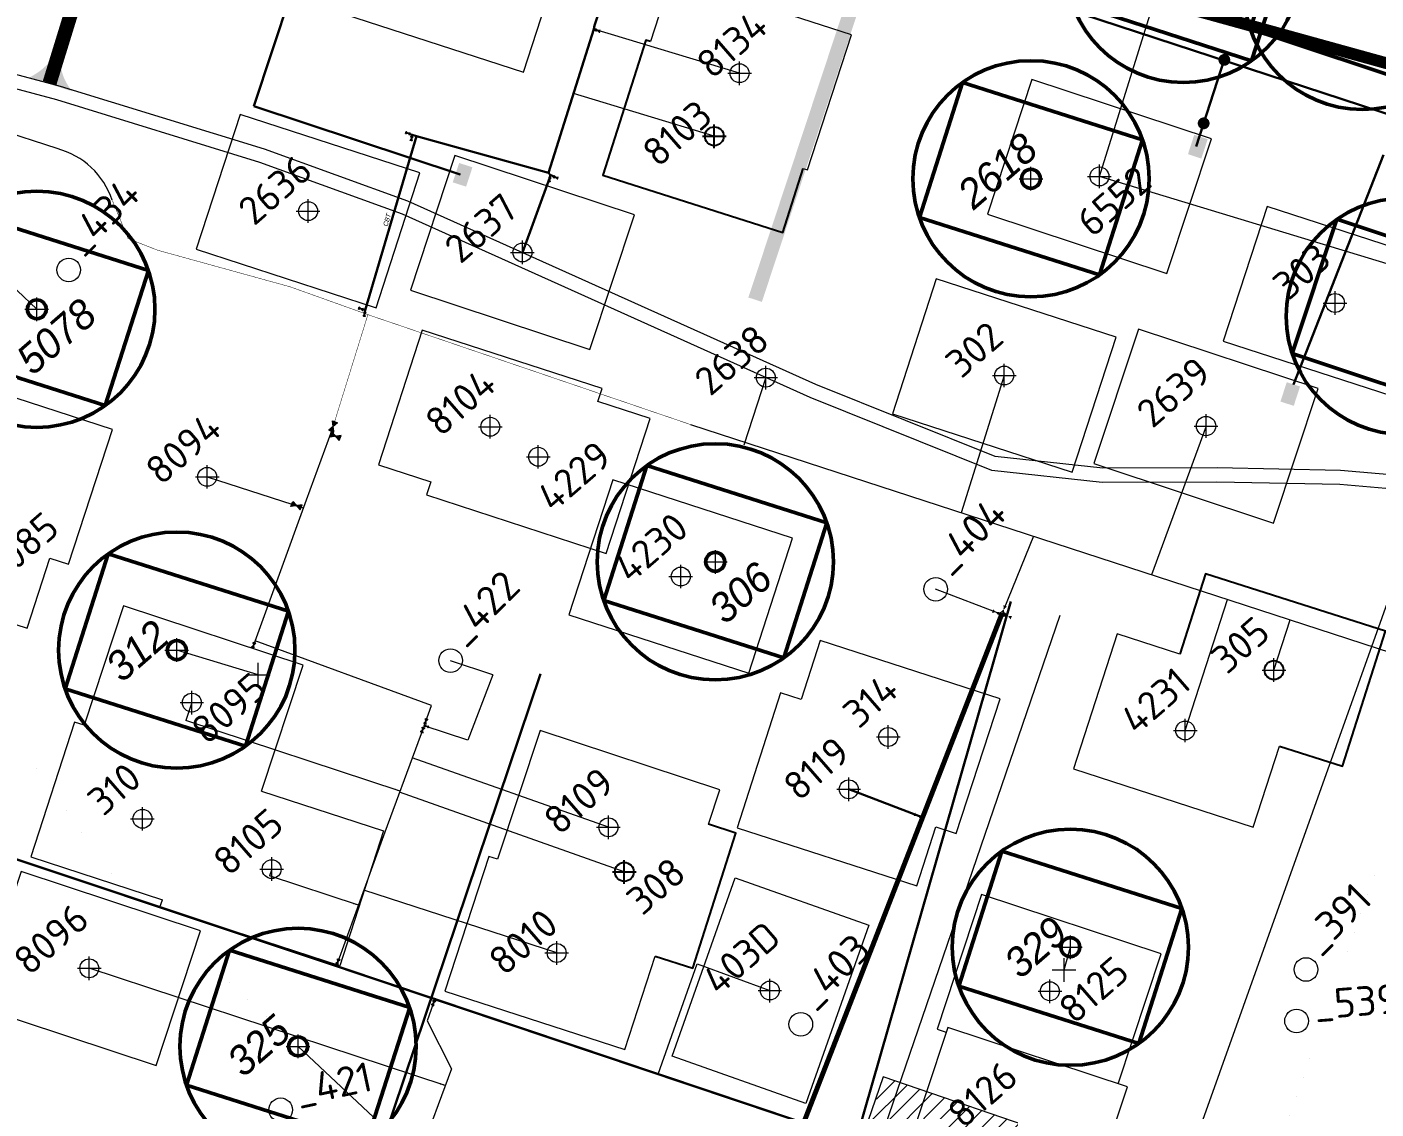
# Model space of a CAD drawing. Header units: millimetres. Extents: x 519 to 9564855, y -810 to 5021775.
# Drawn here: x 9532169 to 9532740, y 5000250 to 5000708 of the extents above; entities that cross this region are included whole.
import ezdxf
from ezdxf.enums import TextEntityAlignment as Align

# ---------------------------------------------------------------- set-up
doc = ezdxf.new("R2010")
doc.units = ezdxf.units.MM
doc.header["$LTSCALE"] = 2
doc.header["$MEASUREMENT"] = 0
doc.header["$PDMODE"] = 2
doc.header["$PDSIZE"] = 5
doc.linetypes.add('92051501$0$GROUND2', pattern=[35, 25, -10])
for name, color, linetype in [('160 скважин на 2012 год', 7, 'Continuous'), ('Existing roads', 41, 'Continuous'), ('OilColl&Flowlines', 3, 'Continuous'), ('OLD WELLS(dr.bfr2000)', 24, 'Continuous'), ('ROAD_FIELD', 255, '92051501$0$GROUND2'), ('ROAD_GROUND', 9, 'Continuous'), ('Stage 10 wells', 7, 'Continuous'), ('водавод', 5, 'Continuous'), ('Скважины 2019г.', 241, 'Continuous'), ('Скважины на 2015 год', 7, 'Continuous'), ('Скважины на 2020 год', 140, 'Continuous'), ('Скважины на 2021 год', 7, 'Continuous'), ('Скважины на 2021 год(доп.)', 7, 'Continuous'), ('Скважины на 2025 год _ОСМОТР', 5, 'Continuous')]:
    doc.layers.add(name, color=color, linetype=linetype)
for name, color, linetype, lineweight in [('160 скважин на 2012 год - Электрика', 192, 'Continuous', 30), ('160 скважин на2012 год.Выкидные линии', 5, 'Continuous', 30), ('SteamInjInfrastructure', 25, 'Continuous', 100), ('TX_OIL_New Steel', 244, 'Continuous', 50), ('Нефтепровод', 94, 'g5_122_n', 30), ('Нефтепровод Fiberclass', 14, 'g5_122_n', 30), ('ПСО_TX-OIL-Proect.', 224, 'Continuous', 30), ('Скважины на 2022 год', 60, 'Continuous', 13), ('Скважины на 2023 год', 201, 'Continuous', 20), ('Скважины на 2023 год (доп.)', 201, 'Continuous', 20), ('Скважины на 2024 год- Резерв', 202, 'Continuous', 25), ('Скважины на 2024 год-125', 10, 'Continuous', 40), ('Скважины на 2026', 222, 'Continuous', 50), ('Скважины на 2026 доп.', 222, 'Continuous', 50), ('ТХ_Проект. НГ', 244, 'g_122_n', 50), ('ТХ_Сущ. НГ', 244, 'g_122_n', 5), ('Электро', 1, 'Continuous', 30), ('Электроснаб', 1, 'Continuous', 18), ('Электроснабжене', 1, 'Continuous', 18)]:
    doc.layers.add(name, color=color, linetype=linetype, lineweight=lineweight)
doc.styles.add('92051501$0$STANDARD', font='simplex.shx')
doc.styles.add('Elect', font='isocpeur.ttf')
doc.styles.add('GeoApp', font='', dxfattribs={"height": 1})
doc.styles.add('Line_GUGK', font='')
doc.styles.get("Standard").update_dxf_attribs({"font": 'isocpeur.ttf', "width": 0.5})
doc.styles.get('GeoApp').set_extended_font_data('D431', italic=True)
doc.styles.get('Line_GUGK').set_extended_font_data('Bm431', italic=True)
doc.linetypes.add('g5_122_n', pattern='A,1,-1,1.5,-0.3,["Н",GeoApp,S=1,R=0,X=0,Y=-0.5],-1.5,1.5,-1,4,-1,4,-1,3', length=20.8)
doc.linetypes.add('g_122_n', pattern='A,2,-2,3,-0.6,["Н",Line_GUGK,S=2,R=0,X=0,Y=-1],-3,3,-2,8,-2,8,-2,6', length=41.6)
doc.linetypes.add('STM_LINE', pattern='A,0.5,-0.2,["S",92051501$0$STANDARD,S=0.1,R=0,X=-0.1,Y=-0.05],-0.05', length=0.75)

# ---------------------------------------------------------------- blocks, each defined once
blk = doc.blocks.new('A$C704E1201')
at = {"layer": 'TX_OIL_New Steel', "color": 116, "linetype": 'ByBlock', "lineweight": 60, "ltscale": 1.5, "true_color": 0x136734}
for p, q in [((-69.51, -88.99, -0.97), (14.74, 127.46, -0.03)), ((15.65, 126.37, -0.05), (14.5, 126.83, -0.05))]:
    blk.add_line(p, q, dxfattribs=at)
at = {"layer": 'водавод', "color": 7, "lineweight": 50}
for points, elevation in [([(15.81, 130.22, 1.6, 0, 0), (15.28, 128.84, 0, 1.6, 0), (14.74, 127.46, 1.6, 1.6, 0)], -0.03), ([(-68.42, -86.18, 1.6, 0, 0), (-68.96, -87.56, 0, 1.6, 0), (-69.49, -88.95, 1.6, 1.6, 0)], -0.97)]:
    blk.add_lwpolyline(points, format="xyseb", dxfattribs=dict(at, elevation=elevation))
at = {"layer": 'ПСО_TX-OIL-Proect.', "color": 0, "lineweight": 30, "ltscale": 5}
for points, elevation in [([(10.47, 128.07, 1.6, 0, 0), (11.85, 127.52, 0, 1.6, 0), (13.23, 126.98, 1.6, 1.6, 0)], -25.42), ([(15.65, 126.37, 1.6, 0, 0), (17.03, 125.83, 0, 1.6, 0), (18.41, 125.28, 1.6, 1.6, 0)], -0.05)]:
    blk.add_lwpolyline(points, format="xyseb", dxfattribs=dict(at, elevation=elevation))
blk.add_lwpolyline([(-19.84, 40.85, 1.6, 0, 0), (-21.22, 41.39, 0, 1.6, 0), (-22.6, 41.94, 1.6, 1.6, 0)], format="xyseb", dxfattribs=at)
at = {"layer": 'ТХ_Проект. НГ', "color": 116, "lineweight": 13, "ltscale": 0.3, "true_color": 0x136734, "elevation": -25.42}
blk.add_lwpolyline([(14.39, 126.55), (-13.61, 137.3)], dxfattribs=at)
at = {"layer": 'ТХ_Проект. НГ', "color": 116, "lineweight": 30, "ltscale": 0.3, "true_color": 0x136734}
blk.add_lwpolyline([(-50.36, 52.58), (-19.08, 40.57)], dxfattribs=at)
blk = doc.blocks.new('Z')
at = {"lineweight": 9}
h = blk.add_hatch(dxfattribs=at)
h.set_pattern_fill('ANSI31', color=256, scale=0.05, style=0)
h.set_pattern_definition([(45, (13.5061613, 46.7154025), (-0.0044194174, 0.0044194174), [])])
h.paths.add_polyline_path([(-0.34, -0.177), (-0.34, 0.177), (-0.012, 0)])
h.paths.add_polyline_path([(0.01, 0), (0.341, -0.18), (0.341, 0.18)])
at = {"color": 7, "lineweight": 13, "flags": 128}
blk.add_lwpolyline([(-0.346, -0.187), (-0.346, 0.187), (0.346, -0.187), (0.346, 0.187), (-0.346, -0.187)], dxfattribs=at)

msp = doc.modelspace()

# ---------------------------------------------------------------- hatches: boundary and pattern name
at = {"layer": '160 скважин на 2012 год - Электрика', "lineweight": 0, "ltscale": 7.5}
msp.add_hatch(color=1, dxfattribs=at).paths.add_polyline_path([(9532668.72861, 5000660.7835), (9532663.10624, 5000662.60956), (9532660.4441, 5000654.41292), (9532666.06648, 5000652.58686)])
at = {"layer": 'Existing roads', "lineweight": 0}
h = msp.add_hatch(color=256, dxfattribs=at)
edge = h.paths.add_edge_path()
edge.add_line((9532474.42481, 5000593.74021), (9532480.13124, 5000591.88608))
edge.add_line((9532480.13124, 5000591.88608), (9532528.66266, 5000738.55905))
edge.add_arc((9532530.56142, 5000737.93078), 2, 71.691556, 161.691556, ccw=False)
edge.add_line((9532531.18969, 5000739.82954), (9532521.69589, 5000742.97086))
edge.add_arc((9532521.06763, 5000741.0721), 2, -18.3084441, 71.6915561, ccw=False)
edge.add_line((9532522.96639, 5000740.44384), (9532474.42481, 5000593.74021))
h = msp.add_hatch(color=256, dxfattribs=at)
edge = h.paths.add_edge_path()
edge.add_line((9532178.67651, 5000693.45978), (9532183.42254, 5000691.86794))
edge.add_arc((9532203.8254, 5000694.59586), 20.58442, 187.6154467, 221.5073581)
edge.add_line((9532188.41033, 5000680.95423), (9532170.25067, 5000686.96294))
edge.add_arc((9532158.61271, 5000710.76855), 26.4981, 296.0528257, 319.2161086)
at = {"layer": 'Скважины 2019г.', "linetype": 'ByBlock', "lineweight": 0, "ltscale": 50}
h = msp.add_hatch(dxfattribs=at)
h.set_pattern_fill('ANSI31', color=256, scale=40)
h.set_pattern_definition([(45, (144.6, -148), (-3.535533906, 3.535533906), [])])
h.paths.add_polyline_path([(9532532.01345, 5000263.54714), (9532523.61688, 5000240.79334), (9532512.04182, 5000206.96563), (9532587.73329, 5000181.06577), (9532607.15818, 5000237.83437)])
h.paths.add_polyline_path([(9532564.6, 5000222.4, -1), (9532554.6, 5000222.4, -1)], flags=16)
at = {"layer": 'ТХ_Проект. НГ', "linetype": 'ByBlock', "lineweight": 0, "ltscale": 0.3, "true_color": 0x136734}
h = msp.add_hatch(color=116, dxfattribs=at)
h.dxf.hatch_style = 1
h.paths.add_polyline_path([(9532298.1033, 5000536.7015), (9532297.32737, 5000534.57422), (9532299.67898, 5000534.92162)])
h = msp.add_hatch(color=116, dxfattribs=at)
h.dxf.hatch_style = 1
h.paths.add_polyline_path([(9532302.03013, 5000535.26509), (9532301.25055, 5000533.13915), (9532299.67793, 5000534.92173)])
h = msp.add_hatch(color=116, dxfattribs=at)
h.dxf.hatch_style = 1
h.paths.add_polyline_path([(9532281.62874, 5000507.31995), (9532280.85282, 5000505.19267), (9532283.20442, 5000505.54007)])
h = msp.add_hatch(color=116, dxfattribs=at)
h.dxf.hatch_style = 1
h.paths.add_polyline_path([(9532285.55558, 5000505.88355), (9532284.776, 5000503.7576), (9532283.20338, 5000505.54018)])
at = {"layer": 'ТХ_Проект. НГ', "lineweight": 0, "ltscale": 0.3, "true_color": 0x000000}
h = msp.add_hatch(color=18, dxfattribs=at)
h.dxf.hatch_style = 1
h.paths.add_polyline_path([(9532337.82093, 5000412.61757), (9532337.5872, 5000411.89989), (9532338.36655, 5000412.04297)])
h = msp.add_hatch(color=18, dxfattribs=at)
h.dxf.hatch_style = 1
h.paths.add_polyline_path([(9532339.14579, 5000412.18474), (9532338.91082, 5000411.46746), (9532338.3662, 5000412.043)])
at = {"layer": 'ТХ_Проект. НГ', "lineweight": 0, "ltscale": 0.3}
h = msp.add_hatch(color=3, dxfattribs=at)
h.dxf.hatch_style = 1
h.paths.add_polyline_path([(9532333.45192, 5000398.41285), (9532332.90631, 5000398.98745), (9532332.67257, 5000398.26976)])
h.paths.add_polyline_path([(9532333.99753, 5000397.83824), (9532334.23127, 5000398.55593), (9532333.45192, 5000398.41285)])
at = {"layer": 'ТХ_Проект. НГ', "lineweight": 0, "ltscale": 0.3, "true_color": 0x000000}
h = msp.add_hatch(color=18, dxfattribs=at)
h.dxf.hatch_style = 1
h.paths.add_polyline_path([(9532325.50029, 5000385.27962), (9532324.95467, 5000385.85422), (9532324.72094, 5000385.13654)])
h.paths.add_polyline_path([(9532326.0459, 5000384.70502), (9532326.27964, 5000385.42271), (9532325.50029, 5000385.27962)])
at = {"layer": 'ТХ_Проект. НГ', "lineweight": 0, "ltscale": 0.3}
h = msp.add_hatch(color=3, dxfattribs=at)
h.dxf.hatch_style = 1
h.paths.add_polyline_path([(9532307.84375, 5000336.93988), (9532307.29813, 5000337.51448), (9532307.0644, 5000336.79679)])
h.paths.add_polyline_path([(9532308.38936, 5000336.36528), (9532308.6231, 5000337.08297), (9532307.84375, 5000336.93988)])
h = msp.add_hatch(color=256, dxfattribs=at)
h.dxf.hatch_style = 1
h.paths.add_polyline_path([(9532344.75056, 5000260.61258), (9532344.20495, 5000261.18718), (9532343.97121, 5000260.46949)])
h.paths.add_polyline_path([(9532345.29617, 5000260.03798), (9532345.52991, 5000260.75566), (9532344.75056, 5000260.61258)])
at = {"layer": 'Электро'}
for points in [[(9532660.47051, 5000654.41032), (9532666.08267, 5000652.55312), (9532668.7902, 5000660.73488), (9532663.17804, 5000662.59208)], [(9532349.32535, 5000642.51618), (9532354.93752, 5000640.65899), (9532357.64504, 5000648.84075), (9532352.03288, 5000650.69794)]]:
    msp.add_hatch(color=256, dxfattribs=at).paths.add_polyline_path(points)
at = {"layer": 'Электро', "ltscale": 7.5}
msp.add_hatch(color=256, dxfattribs=at).paths.add_polyline_path([(9532707.87224, 5000556.04739), (9532702.24987, 5000557.87344), (9532699.58773, 5000549.6768), (9532705.2101, 5000547.85075)])
at = {"layer": 'Электроснаб', "linetype": 'ByBlock', "lineweight": 0}
for points in [[(9532660.47051, 5000654.41032), (9532666.08267, 5000652.55312), (9532668.7902, 5000660.73488), (9532663.17804, 5000662.59208)], [(9532349.32535, 5000642.51618), (9532354.93752, 5000640.65899), (9532357.64504, 5000648.84075), (9532352.03288, 5000650.69794)]]:
    msp.add_hatch(color=1, dxfattribs=at).paths.add_polyline_path(points)
at = {"layer": 'Электроснаб', "linetype": 'ByBlock', "lineweight": 0, "ltscale": 7.5}
msp.add_hatch(color=1, dxfattribs=at).paths.add_polyline_path([(9532707.87224, 5000556.04739), (9532702.24987, 5000557.87344), (9532699.58773, 5000549.6768), (9532705.2101, 5000547.85075)])
at = {"layer": 'Электроснабжене', "linetype": 'ByBlock', "lineweight": 0}
for points in [[(9532660.47051, 5000654.41032), (9532666.08267, 5000652.55312), (9532668.7902, 5000660.73488), (9532663.17804, 5000662.59208)], [(9532349.32535, 5000642.51618), (9532354.93752, 5000640.65899), (9532357.64504, 5000648.84075), (9532352.03288, 5000650.69794)]]:
    msp.add_hatch(color=1, dxfattribs=at).paths.add_polyline_path(points)
at = {"layer": 'Электроснабжене', "linetype": 'ByBlock', "lineweight": 0, "ltscale": 7.5}
msp.add_hatch(color=1, dxfattribs=at).paths.add_polyline_path([(9532707.87224, 5000556.04739), (9532702.24987, 5000557.87344), (9532699.58773, 5000549.6768), (9532705.2101, 5000547.85075)])

# ---------------------------------------------------------------- linework, layer by layer
at = {"color": 6, "lineweight": 0, "ltscale": 5}
for p, q in [((9532436.2426, 5000264.90555), (9532452.81709, 5000311.67086)), ((9532452.81709, 5000311.67086), (9532483.5, 5000300.3))]:
    msp.add_line(p, q, dxfattribs=at)
at = {"color": 6, "linetype": 'ByBlock', "lineweight": 0, "const_width": 1, "elevation": 1.7643}
msp.add_lwpolyline([(9533208.5553, 4999965.0729), (9533169.1376, 4999982.4501), (9533159.995, 4999988.0051), (9533140.5588, 5000018.949), (9533131.0592, 5000023.5726), (9533036.2988, 5000055.7491), (9532977.9281, 5000077.6256), (9532899.1367, 5000104.4697), (9532880.8147, 5000108.9985), (9532506.6019, 5000240.1594), (9532497.9084, 5000244.1893), (9532302.01419, 5000309.99877), (9532300.4948, 5000310.5092), (9532141.3194, 5000363.6628), (9532131.7479, 5000365.3913)], dxfattribs=at)
msp.add_lwpolyline([(9533208.5553, 4999965.0729), (9533169.1376, 4999982.4501), (9533159.995, 4999988.0051), (9533140.5588, 5000018.949), (9533131.0592, 5000023.5726), (9533036.2988, 5000055.7491), (9532977.9281, 5000077.6256), (9532899.1367, 5000104.4697), (9532880.8147, 5000108.9985), (9532506.6019, 5000240.1594), (9532497.9084, 5000244.1893), (9532302.01419, 5000309.99877), (9532300.4948, 5000310.5092), (9532141.3194, 5000363.6628), (9532131.7479, 5000365.3913)], dxfattribs=at)
at = {"layer": '160 скважин на 2012 год', "color": 0, "linetype": 'ByBlock', "lineweight": 0}
msp.add_lwpolyline([(9532575.58202, 5000629.07759), (9532651.56255, 5000603.93701), (9532670.41798, 5000660.92241), (9532594.43745, 5000686.06299)], close=True, dxfattribs=at)
msp.add_circle((9532623, 5000645), 4, dxfattribs=at)
msp.add_point((9532623, 5000645), dxfattribs=at)
at = {"layer": '160 скважин на 2012 год - Электрика', "color": 1, "lineweight": 0, "ltscale": 7.5, "const_width": 2.5}
for points, elevation in [([(9532674.64593, 5000694.729, 1), (9532677.02357, 5000693.95645, 1)], 0.00004), ([(9532665.90007, 5000667.86308, 1), (9532668.27771, 5000667.09054, 1)], 0.00002)]:
    msp.add_lwpolyline(points, format="xyb", close=True, dxfattribs=dict(at, elevation=elevation))
at = {"layer": '160 скважин на2012 год.Выкидные линии', "color": 3, "linetype": 'ByBlock', "lineweight": 0}
msp.add_lwpolyline([(9532623, 5000645), (9532663.87556, 5000776.26003)], dxfattribs=at)
at = {"layer": 'DEFPOINTS', "color": 1, "lineweight": 0, "ltscale": 80}
for p in [(9532378.8, 5000612.8), (9532668.1, 5000539.3)]:
    msp.add_point(p, dxfattribs=at)
at = {"layer": 'Existing roads', "lineweight": 0, "const_width": 6}
msp.add_lwpolyline([(9532227.97467, 5000844.63885), (9532178.70905, 5000684.57205)], dxfattribs=at)
at = {"layer": 'Existing roads', "linetype": 'ByBlock', "lineweight": 0, "ltscale": 50, "const_width": 5}
msp.add_lwpolyline([(9532596.59643, 5000733.83721), (9532596.59643, 5000733.83721), (9532817.61535, 5000672.68725)], dxfattribs=at)
at = {"layer": 'OilColl&Flowlines', "lineweight": 0}
for p, q in [((9532470.7, 5000688.7), (9532409.019, 5000707.4106, -37.6088)), ((9532460, 5000662), (9532400.40726, 5000680.05324, -37.6088))]:
    msp.add_line(p, q, dxfattribs=at)
at = {"layer": 'OilColl&Flowlines', "color": 3, "linetype": 'ByBlock', "lineweight": 0, "ltscale": 25}
for p, q in [((9532668.1, 5000539.3), (9532645.0798, 5000476.33005, -20.66116)), ((9532659.3, 5000410.4), (9532677.13925, 5000465.88043)), ((9532696.85, 5000435.98), (9532703.68237, 5000457.22882))]:
    msp.add_line(p, q, dxfattribs=at)
at = {"layer": 'OilColl&Flowlines', "color": 3, "lineweight": 0, "ltscale": 0.3}
for p, q in [((9532415.2, 5000369.4), (9532332.20796, 5000398.82254, 42.4631)), ((9532421.92, 5000350.53), (9532326.82665, 5000384.24273, 48.65477))]:
    msp.add_line(p, q, dxfattribs=at)
at = {"layer": 'OLD WELLS(dr.bfr2000)', "lineweight": 0}
for centre in [(9532186.8, 5000605.4), (9532553.7, 5000470.2), (9532348.4, 5000440), (9532710.4, 5000309.2), (9532710.4, 5000309.2), (9532496.6, 5000286), (9532706.4, 5000287.4), (9532276.5, 5000249.8)]:
    msp.add_circle(centre, 5, dxfattribs=at)
at = {"layer": 'ROAD_FIELD', "lineweight": 0, "const_width": 0.001, "flags": 128}
for points in [[(9531990.741, 5000588.562), (9532084.22208, 5000479.77766), (9532146.582, 5000431.662), (9532206.484, 5000347.489), (9532281.30391, 5000279.31678)], [(9532795.53243, 5000508.41682), (9532804.47629, 5000479.7776), (9532751.87439, 5000385.15449), (9532703.417, 5000246.992), (9532674.674, 5000147.178), (9532646.09891, 5000074.12476), (9532641.8908, 5000062.91016)]]:
    msp.add_lwpolyline(points, dxfattribs=at)
at = {"layer": 'ROAD_GROUND', "lineweight": 0}
for points in [[(9533408.91966, 5000281.15628), (9533364.87784, 5000295.14036), (9533321.38976, 5000317.23271), (9533258.4517, 5000348.85183), (9533193.98863, 5000379.32892), (9533094.35272, 5000415.17801), (9533023.68296, 5000441.46677), (9533002.10473, 5000449.54982), (9532962.24392, 5000464.48139), (9532892.62495, 5000488.02162), (9532800.37819, 5000514.01935), (9532724.99548, 5000520.55251), (9532672.76269, 5000521.55506), (9532624.39613, 5000521.45534), (9532578.87173, 5000526.39291), (9532502.91185, 5000556.91605), (9532330.26623, 5000634.53656), (9532269.59146, 5000656.60012), (9532183.36746, 5000683.13828), (9531915.45347, 5000755.06708), (9531782.70935, 5000788.47934), (9531689.13653, 5000807.97368), (9531646.07461, 5000819.66362)], [(9533407.10388, 5000275.43763), (9533362.59616, 5000289.56964), (9533318.68424, 5000311.8773), (9533255.8223, 5000343.45818), (9533191.68537, 5000373.78108), (9533092.29104, 5000409.54325), (9533021.58463, 5000435.84564), (9533000, 5000443.93109), (9532960.23008, 5000458.82861), (9532890.84905, 5000482.28839), (9532799.29581, 5000508.09066), (9532724.67852, 5000514.55749), (9532672.7113, 5000515.55494), (9532624.07787, 5000515.45467), (9532577.40226, 5000520.5171), (9532500.56215, 5000551.39395), (9532328.00776, 5000628.97344), (9532267.68254, 5000650.90989), (9532181.70654, 5000677.37172), (9531913.94322, 5000749.26007), (9531781.36465, 5000782.63066), (9531687.73747, 5000802.13633), (9531644.50269, 5000813.87319)]]:
    msp.add_lwpolyline(points, dxfattribs=at)
at = {"layer": 'Stage 10 wells', "color": 0, "linetype": 'ByBlock', "lineweight": 0}
for points in [[(9532331.38202, 5000596.87759), (9532407.36255, 5000571.73701), (9532426.21798, 5000628.72241), (9532350.23745, 5000653.86299)], [(9532620.68202, 5000523.37759), (9532696.66255, 5000498.23701), (9532715.51798, 5000555.22241), (9532639.53745, 5000580.36299)]]:
    msp.add_lwpolyline(points, close=True, dxfattribs=at)
for centre, radius in [((9532378.8, 5000612.8), 4), ((9532668.1, 5000539.3), 4.0951)]:
    msp.add_circle(centre, radius, dxfattribs=at)
for p in [(9532378.8, 5000612.8), (9532668.1, 5000539.3)]:
    msp.add_point(p, dxfattribs=at)
at = {"layer": 'SteamInjInfrastructure', "color": 6, "linetype": 'STM_LINE', "lineweight": 0, "ltscale": 15}
for p, q in [((9532790.92888, 5000593.92108), (9532623, 5000645)), ((9532465.117, 4999680.29), (9532790.92888, 5000593.92108))]:
    msp.add_line(p, q, dxfattribs=at)
at = {"layer": 'Нефтепровод', "const_width": 0.2}
for points, elevation in [([(9532205.24382, 5000634.88317), (9532211.93792, 5000618.66167), (9532224.46682, 5000613.74147), (9532280.48412, 5000598.25657), (9532314.43442, 5000586.12007), (9532449.92272, 5000539.94057)], -23.1441), ([(9532313.3817, 5000586.39949), (9532298.19732, 5000537.57512)], -27.5457)]:
    msp.add_lwpolyline(points, dxfattribs=dict(at, elevation=elevation))
at = {"layer": 'Нефтепровод Fiberclass', "linetype": 'ByBlock'}
msp.add_line((9532390.4562, 5000644.474, -37.6088), (9532378.8, 5000612.8), dxfattribs=at)
at = {"layer": 'Нефтепровод Fiberclass'}
for points, elevation in [([(9532409.019, 5000707.4106), (9532409.3584, 5000708.9303), (9532418.9782, 5000737.798), (9532433.8911, 5000793.4233), (9532437.4067, 5000803.1771), (9532440.9494, 5000813.0845), (9532451.1915, 5000842.3609), (9532451.7602, 5000843.7701)], -38.7909), ([(9532389.87023, 5000646.57976), (9532409.019, 5000707.4106)], -37.6088), ([(9532409.893, 5000707.1705), (9532409.019, 5000707.4106)], -38.0053), ([(9532312.1567, 5000587.476), (9532312.3199, 5000588.4126), (9532334.0332, 5000661.9774), (9532334.0332, 5000661.9774)], -39.2884), ([(9532332.2018, 5000662.6493), (9532331.1501, 5000662.9252)], -39.075), ([(9532332.0463, 5000661.9185), (9532332.2018, 5000662.6493)], -39.1195), ([(9532332.2018, 5000662.6493), (9532334.0332, 5000661.9774)], -39.075), ([(9532334.0332, 5000661.9774), (9532389.87023, 5000646.57976), (9532389.87023, 5000646.57976)], -38.0113), ([(9532389.8699, 5000646.581), (9532390.5544, 5000645.673), (9532392.1602, 5000644.9841)], -37.6088), ([(9532390.5544, 5000645.673), (9532390.4562, 5000644.474)], -37.6088), ([(9532311.2746, 5000588.7263), (9532312.3199, 5000588.4126)], -38.8276)]:
    msp.add_lwpolyline(points, dxfattribs=dict(at, elevation=elevation))
at = {"layer": 'Скважины 2019г.', "color": 0, "linetype": 'ByBlock', "lineweight": 0}
for points in [[(9532496.70368, 5000423.53753), (9532488.04216, 5000426.33167), (9532469.6214, 5000369.22934), (9532545.75784, 5000344.66833), (9532553.78383, 5000369.54801)], [(9532457.50478, 5000370.67585), (9532462.31798, 5000385.22241), (9532386.33745, 5000410.36299), (9532368.29171, 5000355.86955)], [(9532630.91648, 5000260.81335), (9532649.11798, 5000315.82241), (9532573.13745, 5000340.96299), (9532554.28202, 5000283.9776), (9532558.18352, 5000282.68666)]]:
    msp.add_lwpolyline(points, dxfattribs=at)
at = {"layer": 'Скважины 2019г.', "color": 0, "linetype": 'ByBlock', "lineweight": 0, "ltscale": 50}
msp.add_lwpolyline([(9532512.04182, 5000206.96563), (9532587.73329, 5000181.06577), (9532607.15818, 5000237.83437), (9532531.46671, 5000263.73423)], close=True, dxfattribs=at)
at = {"layer": 'Скважины 2019г.', "color": 0, "linetype": 'ByBlock', "lineweight": 0}
for centre in [(9532516.9, 5000385.5), (9532415.2, 5000369.4), (9532602, 5000300)]:
    msp.add_circle(centre, 4, dxfattribs=at)
msp.add_point((9532516.9, 5000385.5), dxfattribs=at)
at = {"layer": 'Скважины на 2015 год', "color": 0, "linetype": 'ByBlock', "lineweight": 0}
msp.add_lwpolyline([(9532468.86574, 5000347.97278), (9532525.41889, 5000327.9293), (9532498.69426, 5000252.5251), (9532442.14111, 5000272.56857), (9532468.86574, 5000347.97278)], dxfattribs=at)
msp.add_circle((9532483.5, 5000300.3), 4, dxfattribs=at)
at = {"layer": 'Скважины на 2015 год', "linetype": 'ByBlock', "lineweight": 0, "ltscale": 5}
msp.add_point((9532195.5, 5000309.7), dxfattribs=at)
at = {"layer": 'Скважины на 2015 год', "color": 0, "linetype": 'ByBlock', "lineweight": 0}
msp.add_point((9532483.5, 5000300.3), dxfattribs=at)
at = {"layer": 'Скважины на 2020 год', "color": 0, "linetype": 'ByBlock', "lineweight": 0}
for p, q in [((9532630.52825, 5000451.29238), (9532611.98723, 5000394.22898)), ((9532657.00596, 5000442.68924), (9532630.52825, 5000451.29238)), ((9532688.07175, 5000369.50762), (9532699.19632, 5000403.74553)), ((9532611.98723, 5000394.22898), (9532688.07175, 5000369.50762))]:
    msp.add_line(p, q, dxfattribs=at)
for points in [[(9532268.3399, 5000384.66055), (9532268.3399, 5000384.66055), (9532286.01798, 5000438.02241), (9532210.03745, 5000463.16299), (9532193.30436, 5000412.5918)], [(9532268.3399, 5000384.66055), (9532320.01277, 5000367.87102), (9532301.47175, 5000310.80762), (9532225.38723, 5000335.52898), (9532226.43076, 5000338.74065)], [(9532368.29171, 5000355.86955), (9532364.52825, 5000357.09238), (9532345.98723, 5000300.02898), (9532422.07175, 5000275.30762), (9532434.93464, 5000314.89554)]]:
    msp.add_lwpolyline(points, dxfattribs=at)
at = {"layer": 'Скважины на 2020 год', "color": 0, "lineweight": 0}
msp.add_lwpolyline([(9532147.78202, 5000293.6776), (9532223.76254, 5000268.53702), (9532242.61798, 5000325.52241), (9532166.63745, 5000350.66299)], close=True, dxfattribs=at)
at = {"layer": 'Скважины на 2020 год', "color": 0, "linetype": 'ByBlock', "lineweight": 0}
msp.add_lwpolyline([(9532539.98202, 5000227.6776), (9532615.96254, 5000202.53702), (9532634.81798, 5000259.52241), (9532558.83745, 5000284.66299)], close=True, dxfattribs=at)
for centre in [(9532245.4, 5000517.8), (9532238.9, 5000422.2), (9532659.3, 5000410.4), (9532272.7, 5000351.7), (9532393.3, 5000316.2), (9532195.5, 5000309.7)]:
    msp.add_circle(centre, 4, dxfattribs=at)
for p in [(9532415.2, 5000369.4), (9532602, 5000300)]:
    msp.add_point(p, dxfattribs=at)
at = {"layer": 'Скважины на 2020 год', "color": 0, "lineweight": 0, "ltscale": 5}
msp.add_point((9532195.5, 5000309.7), dxfattribs=at)
at = {"layer": 'Скважины на 2021 год', "lineweight": 0}
for centre in [(9532288.1, 5000630.3), (9532481.8, 5000559.8)]:
    msp.add_circle(centre, 4, dxfattribs=at)
for p in [(9532288.1, 5000630.3), (9532481.8, 5000559.8)]:
    msp.add_point(p, dxfattribs=at)
at = {"layer": 'Скважины на 2021 год', "color": 0, "linetype": 'ByBlock', "lineweight": 0}
for p in [(9532272.7, 5000351.7), (9532393.3, 5000316.2)]:
    msp.add_point(p, dxfattribs=at)
at = {"layer": 'Скважины на 2021 год(доп.)', "color": 0, "linetype": 'ByBlock', "lineweight": 0}
for p in [(9532245.4, 5000517.8), (9532659.3, 5000410.4)]:
    msp.add_point(p, dxfattribs=at)
at = {"layer": 'Скважины на 2022 год', "color": 0, "linetype": 'ByBlock', "lineweight": 0}
msp.add_lwpolyline([(9532497.6549, 5000648.42179), (9532499.48693, 5000647.82653), (9532518.02795, 5000704.88992), (9532441.94343, 5000729.61128), (9532433.00158, 5000702.09109)], dxfattribs=at)
at = {"layer": 'Скважины на 2022 год', "color": 0, "lineweight": 0}
for points in [[(9532240.78723, 5000614.12898), (9532316.87175, 5000589.40762), (9532335.41277, 5000646.47102), (9532259.32825, 5000671.19238)], [(9532398.48723, 5000459.42898), (9532474.57175, 5000434.70762), (9532493.11277, 5000491.77102), (9532417.02825, 5000516.49238)]]:
    msp.add_lwpolyline(points, close=True, dxfattribs=at)
for points in [[(9532410.71881, 5000549.64978), (9532412.51277, 5000555.17102), (9532336.42825, 5000579.89238), (9532317.88723, 5000522.82898), (9532339.98119, 5000515.65022)], [(9532121.75883, 5000501.9316), (9532112.10762, 5000472.22825), (9532169.17102, 5000453.68723), (9532178.82222, 5000483.39058)], [(9532553.78383, 5000369.54801), (9532562.37175, 5000366.75762), (9532580.91277, 5000423.82102), (9532504.82825, 5000448.54238), (9532496.70368, 5000423.53753)]]:
    msp.add_lwpolyline(points, dxfattribs=at)
at = {"layer": 'Скважины на 2022 год', "color": 0, "lineweight": 0, "ltscale": 50}
msp.add_circle((9532470.7, 5000688.7), 4, dxfattribs=at)
at = {"layer": 'Скважины на 2022 год', "color": 0, "lineweight": 0}
for centre in [(9532365.2, 5000539), (9532445.8, 5000475.6), (9532533.6, 5000407.65)]:
    msp.add_circle(centre, 4, dxfattribs=at)
for p in [(9532470.7, 5000688.7), (9532365.2, 5000539), (9532445.8, 5000475.6)]:
    msp.add_point(p, dxfattribs=at)
at = {"layer": 'Скважины на 2022 год', "color": 0, "lineweight": 0, "ltscale": 50}
msp.add_point((9532533.6, 5000407.65), dxfattribs=at)
at = {"layer": 'Скважины на 2023 год', "color": 0, "linetype": 'ByBlock', "lineweight": 0}
msp.add_lwpolyline([(9532303.10241, 5000713.84789), (9532379.18693, 5000689.12653), (9532397.72795, 5000746.18992), (9532321.64343, 5000770.91128)], close=True, dxfattribs=at)
msp.add_lwpolyline([(9532193.30436, 5000412.5918), (9532189.24343, 5000413.91128), (9532170.70241, 5000356.84789), (9532226.43076, 5000338.74065), (9532226.43076, 5000338.74065)], dxfattribs=at)
msp.add_circle((9532218, 5000373), 4, dxfattribs=at)
msp.add_point((9532218, 5000373), dxfattribs=at)
at = {"layer": 'Скважины на 2023 год (доп.)', "color": 0, "linetype": 'ByBlock', "lineweight": 0}
msp.add_lwpolyline([(9532630.01277, 5000576.87102), (9532553.92825, 5000601.59238), (9532535.38723, 5000544.52898), (9532611.47175, 5000519.80762)], close=True, dxfattribs=at)
msp.add_circle((9532582.7, 5000560.7), 4, dxfattribs=at)
msp.add_point((9532582.7, 5000560.7), dxfattribs=at)
at = {"layer": 'Скважины на 2024 год- Резерв', "color": 0, "linetype": 'ByBlock', "lineweight": 0}
msp.add_point((9532385.50507, 5000526.27886), dxfattribs=at)
at = {"layer": 'Скважины на 2024 год-125', "color": 0, "linetype": 'ByBlock', "lineweight": 0}
msp.add_lwpolyline([(9532675.38723, 5000575.22898), (9532751.47175, 5000550.50762), (9532770.01277, 5000607.57102), (9532693.92825, 5000632.29238)], close=True, dxfattribs=at)
for points in [[(9532178.82222, 5000483.39058), (9532186.77175, 5000480.80762), (9532205.31277, 5000537.87102), (9532129.22825, 5000562.59238), (9532110.68723, 5000505.52898), (9532121.75883, 5000501.9316)], [(9532339.98119, 5000515.65022), (9532338.18723, 5000510.12898), (9532414.27175, 5000485.40762), (9532432.81277, 5000542.47102), (9532410.71881, 5000549.64978)]]:
    msp.add_lwpolyline(points, dxfattribs=at)
for centre in [(9532722.7, 5000591.4), (9532385.5, 5000526.3)]:
    msp.add_circle(centre, 4, dxfattribs=at)
msp.add_point((9532722.7, 5000591.4), dxfattribs=at)
at = {"layer": 'Скважины на 2025 год _ОСМОТР', "color": 0, "linetype": 'ByBlock', "lineweight": -2, "ltscale": 50}
for points in [[(9532433.00158, 5000702.09109), (9532430.99822, 5000702.72956), (9532412.77913, 5000645.56257), (9532489.00178, 5000621.27044), (9532497.6549, 5000648.42179)], [(9532699.19632, 5000403.74553), (9532725.85178, 5000395.25044), (9532744.07087, 5000452.41743), (9532667.84822, 5000476.70956), (9532657.00596, 5000442.68924)], [(9532434.93464, 5000314.89554), (9532450.92178, 5000309.80044), (9532469.14087, 5000366.96743), (9532457.50478, 5000370.67585)]]:
    msp.add_lwpolyline(points, dxfattribs=at)
at = {"layer": 'Скважины на 2025 год _ОСМОТР', "color": 0, "linetype": 'ByBlock', "lineweight": -2}
for centre in [(9532460, 5000662), (9532696.85, 5000435.98), (9532421.92, 5000350.53)]:
    msp.add_circle(centre, 4, dxfattribs=at)
for p in [(9532460, 5000662), (9532421.92, 5000350.53)]:
    msp.add_point(p, dxfattribs=at)
at = {"layer": 'Скважины на 2025 год _ОСМОТР', "color": 0, "linetype": 'ByBlock', "lineweight": 0}
for p in [(9532696.85, 5000435.98), (9532238.9, 5000422.2)]:
    msp.add_point(p, dxfattribs=at)
at = {"layer": 'Скважины на 2026', "lineweight": 5}
for p, q in [((9532139.2, 5000621.1), (9532173.29, 5000588.74)), ((9532267, 5000434), (9532232.54, 5000444.44)), ((9532608, 5000309), (9532610.67, 5000318.63)), ((9532320.3, 5000242.4), (9532283.87, 5000276.65))]:
    msp.add_line(p, q, dxfattribs=at)
at = {"layer": 'Скважины на 2026', "linetype": 'ByBlock', "ltscale": 50}
for points in [[(9532546.77913, 5000627.56257), (9532623.00178, 5000603.27044), (9532641.22087, 5000660.43743), (9532564.99822, 5000684.72956)], [(9532126.06913, 5000572.30257), (9532202.29178, 5000548.01044), (9532220.51087, 5000605.17743), (9532144.28822, 5000629.46956)], [(9532185.31913, 5000428.00257), (9532261.54178, 5000403.71044), (9532279.76087, 5000460.87743), (9532203.53822, 5000485.16956)], [(9532563.44913, 5000302.19257), (9532639.67178, 5000277.90044), (9532657.89087, 5000335.06743), (9532581.66822, 5000359.35956)], [(9532236.64913, 5000260.21257), (9532312.87178, 5000235.92044), (9532331.09087, 5000293.08743), (9532254.86822, 5000317.37956)]]:
    msp.add_lwpolyline(points, close=True, dxfattribs=at)
at = {"layer": 'Скважины на 2026', "linetype": 'ByBlock', "ltscale": 50, "elevation": 0}
msp.add_lwpolyline([(9532413.18232, 5000465.39224), (9532489.40497, 5000441.10011), (9532507.62406, 5000498.2671), (9532431.40141, 5000522.55923)], close=True, dxfattribs=at)
at = {"layer": 'Скважины на 2026', "linetype": 'ByBlock', "ltscale": 50}
for centre in [(9532594, 5000644), (9532173.29, 5000588.74), (9532460.40319, 5000481.82967, 0), (9532232.54, 5000444.44), (9532610.67, 5000318.63), (9532283.87, 5000276.65)]:
    msp.add_circle(centre, 50, dxfattribs=at)
at = {"layer": 'Скважины на 2026', "linetype": 'ByBlock'}
for centre in [(9532594, 5000644), (9532173.29, 5000588.74), (9532460.40319, 5000481.82967, 0), (9532232.54, 5000444.44), (9532610.67, 5000318.63), (9532283.87, 5000276.65)]:
    msp.add_circle(centre, 4, dxfattribs=at)
at = {"layer": 'Скважины на 2026', "linetype": 'ByBlock', "lineweight": 0}
for p in [(9532594, 5000644), (9532173.29, 5000588.74), (9532460.5, 5000481.8), (9532232.54, 5000444.44), (9532267, 5000434), (9532610.67, 5000318.63), (9532608, 5000309), (9532283.87, 5000276.65)]:
    msp.add_point(p, dxfattribs=at)
at = {"layer": 'Скважины на 2026 доп.', "linetype": 'ByBlock', "ltscale": 50}
msp.add_lwpolyline([(9532611.18723, 5000718.62898), (9532687.27175, 5000693.90762), (9532705.81277, 5000750.97102), (9532629.72825, 5000775.69238)], close=True, dxfattribs=at)
at = {"layer": 'Скважины на 2026 доп.'}
for points in [[(9532705.7463, 5000764.438), (9532686.78594, 5000707.51257), (9532762.68652, 5000682.23209), (9532781.64688, 5000739.15752)], [(9532723.4463, 5000626.898), (9532704.48594, 5000569.97257), (9532780.38652, 5000544.69209), (9532799.34688, 5000601.61752)]]:
    msp.add_lwpolyline(points, close=True, dxfattribs=at)
at = {"layer": 'Скважины на 2026 доп.', "linetype": 'ByBlock', "ltscale": 50}
msp.add_circle((9532658.5, 5000734.8), 50, dxfattribs=at)
at = {"layer": 'Скважины на 2026 доп.'}
for centre in [(9532734.27, 5000723.3), (9532751.97, 5000585.76)]:
    msp.add_circle(centre, 50, dxfattribs=at)
at = {"layer": 'ТХ_Проект. НГ', "color": 3, "linetype": 'ByBlock', "lineweight": 0, "ltscale": 0.3}
for p, q in [((9532181.9018, 5000656.76738, -0.00395), (9532107.58229, 5000680.75632, 46.54304)), ((9532481.8, 5000559.8), (9532472.53267, 5000531.26727, -0.03659)), ((9532582.69169, 5000560.67443, -0.00003), (9532564.4692, 5000502.60469, -23.01914)), ((9532449.92272, 5000539.94057, -26.3698), (9533346.66644, 5000247.65123, -0.1387)), ((9532595.07005, 5000492.63049, -22.12402), (9532582.54136, 5000461.76147, -0.0326)), ((9532272.7, 5000351.7, 68.76385), (9532271.75334, 5000348.82162, 68.76385)), ((9532309.41231, 5000336.43615, 68.76385), (9532271.75334, 5000348.82162, 68.76385)), ((9532393.3, 5000316.2), (9532311.73052, 5000342.84646, 42.4631))]:
    msp.add_line(p, q, dxfattribs=at)
at = {"layer": 'ТХ_Проект. НГ', "color": 116, "linetype": 'ByBlock', "lineweight": 0, "ltscale": 0.3, "true_color": 0x136734}
for p, q in [((9532299.67898, 5000534.92162, -26.30075), (9532297.50482, 5000535.69887, -26.30075)), ((9532245.4, 5000517.8), (9532286.05294, 5000504.60716, -26.30075)), ((9532340.34027, 5000420.93494, -26.30078), (9532265.72542, 5000448.39563, -26.30075)), ((9532238.9, 5000422.2), (9532236.39123, 5000414.5719)), ((9532337.25817, 5000412.40998, 42.4631), (9532340.34027, 5000420.93494)), ((9532327.01963, 5000384.76559), (9532236.39123, 5000414.5719)), ((9532346.13875, 5000260.15718), (9532195.5, 5000309.7))]:
    msp.add_line(p, q, dxfattribs=at)
for points, elevation in [([(9532298.19732, 5000537.57512), (9532287.2306, 5000507.86173), (9532265.03658, 5000446.52643)], -26.30075), ([(9532297.32737, 5000534.57422), (9532298.1033, 5000536.7015), (9532301.25465, 5000533.14174), (9532302.03058, 5000535.26902), (9532297.32737, 5000534.57422)], -26.30075), ([(9532341.91144, 5000297.00059), (9532338.45132, 5000287.43143), (9532348.738, 5000267.198), (9532335.071, 5000230.177), (9532264.62048, 5000045.419)], -24.592)]:
    msp.add_lwpolyline(points, dxfattribs=dict(at, elevation=elevation))
msp.add_lwpolyline([(9532280.85282, 5000505.19267), (9532281.62874, 5000507.31995), (9532284.7801, 5000503.76019), (9532285.55603, 5000505.88747), (9532280.85282, 5000505.19267)], dxfattribs=at)
at = {"layer": 'ТХ_Проект. НГ', "color": 3, "linetype": 'ByBlock', "lineweight": 0, "ltscale": 0.3, "elevation": 42.4631}
msp.add_lwpolyline([(9532337.25817, 5000412.40998), (9532334.53612, 5000405.1303), (9532320.60468, 5000367.3853), (9532300.16657, 5000310.86984)], dxfattribs=at)
at = {"layer": 'ТХ_Проект. НГ', "color": 18, "lineweight": 0, "ltscale": 0.3, "true_color": 0x000000, "elevation": 44.3522, "flags": 128}
msp.add_lwpolyline([(9532337.5872, 5000411.89989), (9532337.82093, 5000412.61757), (9532338.91216, 5000411.46837), (9532339.1459, 5000412.18606), (9532337.5872, 5000411.89989)], dxfattribs=at)
at = {"layer": 'ТХ_Проект. НГ', "color": 3, "linetype": 'ByBlock', "lineweight": 0, "ltscale": 0.3}
msp.add_arc((9532173.21641, 5000624.11285, -0.01055), 33.78986, 18.5870026, 75.1054323, dxfattribs=at)
at = {"layer": 'ТХ_Сущ. НГ', "color": 116, "linetype": 'ByBlock', "lineweight": 0, "ltscale": 0.3, "true_color": 0x136734}
for p, q in [((9532366.32509, 5000433.9588, 42.3522), (9532348.379, 5000439.861, 42.3522)), ((9532355.74577, 5000406.32969, 42.3522), (9532337.23076, 5000412.419, 42.3522))]:
    msp.add_line(p, q, dxfattribs=at)
at = {"layer": 'ТХ_Сущ. НГ', "color": 116, "linetype": 'ByBlock', "lineweight": 0, "ltscale": 0.3, "true_color": 0x136734, "elevation": 42.3522}
msp.add_lwpolyline([(9532366.32509, 5000433.9588), (9532355.74577, 5000406.32969)], dxfattribs=at)
at = {"layer": 'Электро', "ltscale": 25}
for p, q in [((9532302.08997, 5000786.46399), (9532265.10486, 5000674.6866)), ((9532663.87655, 5000657.62542), (9532675.83021, 5000694.41502)), ((9532265.10486, 5000674.6866), (9532352.43958, 5000645.78912))]:
    msp.add_line(p, q, dxfattribs=at)
at = {"layer": 'Электро'}
for p, q in [((9532591.37015, 5000721.78694, 0), (9532749.41825, 5000669.91957, 0)), ((9532705.11371, 5000556.87041), (9532743.25415, 5000654.15751)), ((9532466.87399, 5000051.75747, 0), (9532585.44693, 5000465.06019, 0)), ((9532282.61786, 5000126.1173, 0), (9532386.48384, 5000434.38465, 0))]:
    msp.add_line(p, q, dxfattribs=at)
at = {"layer": 'Электроснаб', "color": 1, "linetype": 'ByBlock', "lineweight": 0, "ltscale": 25}
for p, q in [((9532302.08997, 5000786.46399), (9532265.10486, 5000674.6866)), ((9532265.10486, 5000674.6866), (9532352.43958, 5000645.78912))]:
    msp.add_line(p, q, dxfattribs=at)
at = {"layer": 'Электроснаб', "color": 1, "linetype": 'ByBlock', "lineweight": 0}
for p, q in [((9532705.11371, 5000556.87041), (9532743.25415, 5000654.15751)), ((9532466.87399, 5000051.75747, 0), (9532606.32051, 5000459.1728, 0))]:
    msp.add_line(p, q, dxfattribs=at)
at = {"layer": 'Электроснабжене', "color": 1, "linetype": 'ByBlock', "lineweight": 0, "ltscale": 25}
for p, q in [((9532302.08997, 5000786.46399), (9532265.10486, 5000674.6866)), ((9532265.10486, 5000674.6866), (9532352.43958, 5000645.78912))]:
    msp.add_line(p, q, dxfattribs=at)
at = {"layer": 'Электроснабжене', "color": 1, "linetype": 'ByBlock', "lineweight": 0}
msp.add_line((9532705.11371, 5000556.87041), (9532743.25415, 5000654.15751), dxfattribs=at)

# ---------------------------------------------------------------- block references
at = {"layer": 'ТХ_Проект. НГ', "ltscale": 0.3, "xscale": 2.571222249723857, "yscale": 2.571222249723857, "zscale": 2.571222249723857}
for p, rotation in [((9532410.68231, 5000706.74691), 339.6482836473473), ((9532330.33884, 5000663.29935), 339.6482836473473), ((9532331.89015, 5000661.04152), 78.58493231185946), ((9532390.29821, 5000643.61814), 78.58493231185946), ((9532392.95557, 5000644.57817), 339.6482836473473), ((9532310.41469, 5000588.96824), 339.6482836473473), ((9532312.0129, 5000586.5928), 78.58493231185946)]:
    msp.add_blockref('Z', p, dxfattribs=dict(at, rotation=rotation))
at = {"layer": 'ТХ_Проект. НГ', "color": 116, "linetype": 'ByBlock', "lineweight": 0, "ltscale": 0.3, "true_color": 0x136734, "xscale": 6.047999999648318, "yscale": 6.047999999648318, "zscale": 6.047999999648318, "rotation": 249.797576093925}
msp.add_blockref('Z', (9532298.70771, 5000539.13899), dxfattribs=at)
at = {"layer": 'ТХ_Проект. НГ', "color": 3, "linetype": 'ByBlock', "lineweight": 0, "ltscale": 0.3}
msp.add_blockref('A$C704E1201', (9532567.26481, 5000332.92206), dxfattribs=at)
at = {"layer": 'ТХ_Проект. НГ', "lineweight": 0, "ltscale": 0.3}
for p, xscale, yscale, zscale, rotation in [((9532265.03658, 5000446.52643, 0.01749), 3.023999999824159, 3.023999999824159, 3.023999999824159, 69.79757609392499), ((9532341.205, 5000295.04735, -24.592), 3.023999999824158, 3.023999999824158, 3.023999999824158, 249.835669295086)]:
    msp.add_blockref('Z', p, dxfattribs=dict(at, xscale=xscale, yscale=yscale, zscale=zscale, rotation=rotation))
at = {"layer": 'ТХ_Проект. НГ', "color": 18, "lineweight": 0, "ltscale": 0.3, "true_color": 0x000000, "xscale": 3.023999999824158, "yscale": 3.023999999824158, "zscale": 3.023999999824158, "rotation": 249.835669295086}
for p in [(9532336.57734, 5000410.62675, 42.4631), (9532337.91982, 5000414.2874, 43.4361), (9532300.7252, 5000312.54008, 42.4631)]:
    msp.add_blockref('Z', p, dxfattribs=at)

# ---------------------------------------------------------------- texts
at = {"layer": '160 скважин на 2012 год', "color": 0, "linetype": 'ByBlock', "lineweight": 0, "style": 'Elect'}
msp.add_text('6552', height=12, rotation=41, dxfattribs=at).set_placement((9532620.04662, 5000618.75))
at = {"layer": 'OLD WELLS(dr.bfr2000)', "lineweight": 0, "style": 'Elect'}
for s, rotation, p in [(' _434', 44.9999999, (9532186.8, 5000605.4)), (' _404', 44.9999999, (9532553.7, 5000470.2)), (' _422', 44.9999999, (9532348.4, 5000440)), (' _391', 44.9999999, (9532710.4, 5000309.2)), (' _403', 44.9999999, (9532496.6, 5000286)), (' _5391', 4.431855, (9532706.4, 5000287.4)), (' _421', 12.020314, (9532276.35109, 5000249.61496))]:
    msp.add_text(s, height=12.5, rotation=rotation, dxfattribs=at).set_placement(p)
at = {"layer": 'Stage 10 wells', "color": 0, "linetype": 'ByBlock', "lineweight": 0, "style": 'Elect'}
for s, p in [('2637', (9532352.54859, 5000607.57073)), ('2639', (9532645.41864, 5000537.96351))]:
    msp.add_text(s, height=12, rotation=41, dxfattribs=at).set_placement(p)
at = {"layer": 'Нефтепровод Fiberclass', "linetype": 'ByBlock', "lineweight": 0, "style": 'GeoApp'}
msp.add_text('СВТ', height=2, rotation=73.5555696, dxfattribs=at).set_placement((9532321.50471, 5000626.59582, -39.2884), align=Align.MIDDLE_CENTER)
at = {"layer": 'Скважины 2019г.', "color": 0, "linetype": 'ByBlock', "lineweight": 0, "style": 'Elect'}
for s, p in [('8119', (9532495.83446, 5000379.94948)), ('8109', (9532394.45031, 5000365.555)), ('8125', (9532612.38047, 5000285.56881))]:
    msp.add_text(s, height=12, rotation=41, dxfattribs=at).set_placement(p)
at = {"layer": 'Скважины на 2015 год', "color": 0, "linetype": 'ByBlock', "lineweight": 0, "style": 'Elect'}
msp.add_text('403D', height=12, rotation=41, dxfattribs=at).set_placement((9532461.81439, 5000297.72398))
at = {"layer": 'Скважины на 2020 год', "color": 0, "linetype": 'ByBlock', "lineweight": 0}
msp.add_text('8094', height=12, rotation=41, dxfattribs=at).set_placement((9532228.29937, 5000510.99392), align=Align.BOTTOM_LEFT)
at = {"layer": 'Скважины на 2020 год', "color": 0, "linetype": 'ByBlock', "lineweight": 0, "style": 'Elect'}
for s, p in [('8095', (9532245.32008, 5000403.83576)), ('4231', (9532638.6825, 5000408.10843)), ('8105', (9532254.54991, 5000348.2129)), ('8010', (9532371.13957, 5000306.03107)), ('8126', (9532565.36476, 5000241.31449))]:
    msp.add_text(s, height=12, rotation=41, dxfattribs=at).set_placement(p)
at = {"layer": 'Скважины на 2020 год', "color": 0, "lineweight": 0, "style": 'Elect'}
msp.add_text('8096', height=12, rotation=41, dxfattribs=at).set_placement((9532170.11322, 5000306.10498))
at = {"layer": 'Скважины на 2021 год', "lineweight": 0, "style": 'Elect'}
for s, p in [('2636', (9532265.22105, 5000623.6996)), ('2638', (9532458.29104, 5000551.55718))]:
    msp.add_text(s, height=12, rotation=41, dxfattribs=at).set_placement(p)
at = {"layer": 'Скважины на 2022 год', "color": 0, "lineweight": 0, "style": 'Elect'}
for s, p in [('8134', (9532459.09348, 5000685.69505)), ('8104', (9532344.24755, 5000534.27347)), ('4229', (9532391.66815, 5000502.33894)), ('8085', (9532157.17599, 5000471.67699)), ('4230', (9532424.49051, 5000472.27237)), ('314', (9532521.14632, 5000410.74613))]:
    msp.add_text(s, height=12, rotation=41, dxfattribs=at).set_placement(p)
at = {"layer": 'Скважины на 2023 год', "color": 0, "linetype": 'ByBlock', "lineweight": 0, "style": 'Elect'}
msp.add_text('310', height=12, rotation=41, dxfattribs=at).set_placement((9532201.45172, 5000373.69861))
at = {"layer": 'Скважины на 2023 год (доп.)', "color": 0, "linetype": 'ByBlock', "lineweight": 0, "style": 'Elect'}
msp.add_text('302  ', height=12, rotation=41, dxfattribs=at).set_placement((9532564.56391, 5000559.0157))
at = {"layer": 'Скважины на 2024 год-125', "color": 0, "linetype": 'ByBlock', "lineweight": 0, "style": 'Elect'}
msp.add_text('303  ', height=12, rotation=41, dxfattribs=at).set_placement((9532703.07534, 5000592.10905))
at = {"layer": 'Скважины на 2025 год _ОСМОТР', "color": 0, "linetype": 'ByBlock', "lineweight": -2, "style": 'Elect'}
for s, p in [('8103', (9532436.20764, 5000648.32488)), ('308', (9532429.5632, 5000331.63038))]:
    msp.add_text(s, height=12, rotation=41, dxfattribs=at).set_placement(p)
at = {"layer": 'Скважины на 2025 год _ОСМОТР', "color": 0, "linetype": 'ByBlock', "lineweight": 40, "style": 'Elect'}
msp.add_text('305', height=12, rotation=41, dxfattribs=at).set_placement((9532676.95217, 5000433.7545))
at = {"layer": 'Скважины на 2026', "linetype": 'ByBlock', "style": 'Line_GUGK'}
for s, p in [('2618', (9532569.81715, 5000630.5)), ('5078', (9532171.55934, 5000560.31996)), ('306', (9532464.55785, 5000454.8839, 0)), ('312', (9532209.30983, 5000430.30577)), ('329', (9532589.5006, 5000304.77547)), ('325', (9532260.66508, 5000263.12138))]:
    msp.add_text(s, height=12.5, rotation=41, dxfattribs=at).set_placement(p)

doc.saveas('drawing.dxf')
